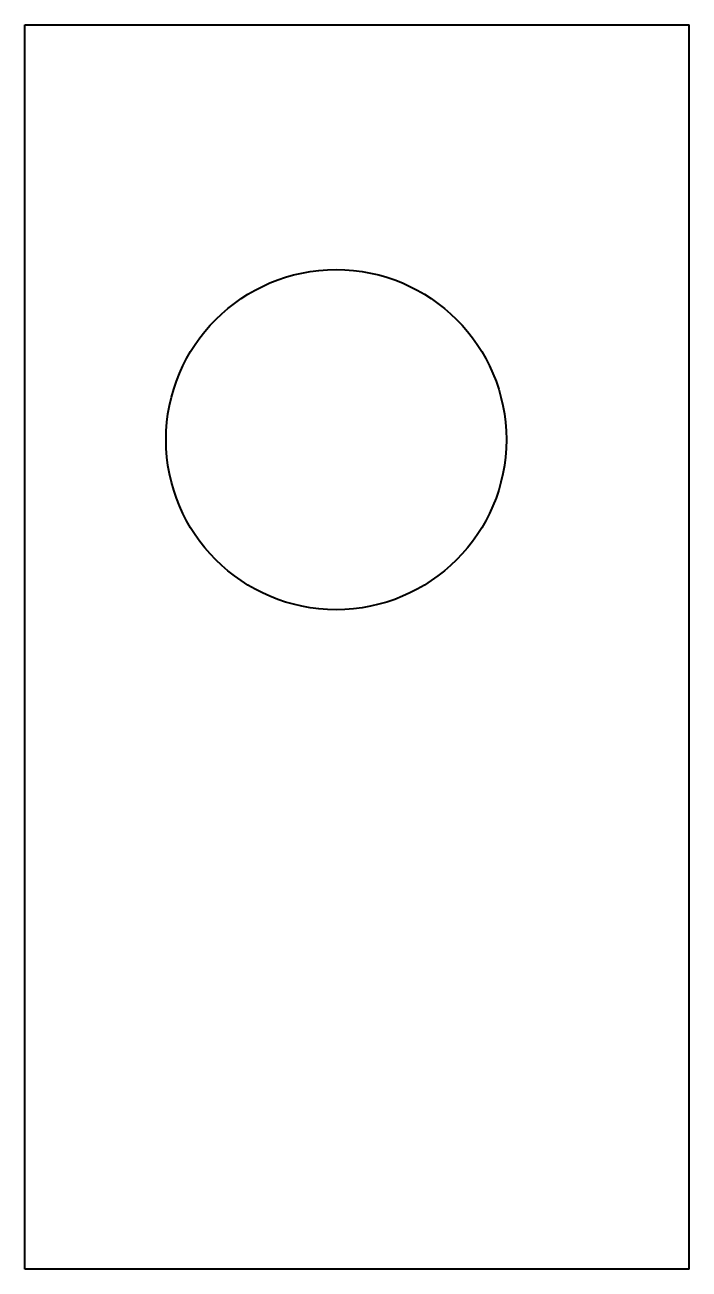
# Model space of a CAD drawing. Header units: inches. Extents: x -3.69 to -3.29, y 0.125 to 0.875.
import ezdxf

# ---------------------------------------------------------------- set-up
doc = ezdxf.new("R2010")
doc.units = ezdxf.units.IN
doc.header["$MEASUREMENT"] = 0
doc.layers.add('Visible', color=7, linetype='Continuous', lineweight=40)

msp = doc.modelspace()

# ---------------------------------------------------------------- linework, layer by layer
at = {"layer": 'Visible'}
for p, q in [((-3.68962, 0.875), (-3.28954, 0.875)), ((-3.68962, 0.125), (-3.68962, 0.875)), ((-3.28954, 0.125), (-3.28954, 0.875)), ((-3.28954, 0.125), (-3.68962, 0.125))]:
    msp.add_line(p, q, dxfattribs=at)
msp.add_circle((-3.50212, 0.625), 0.1025, dxfattribs=at)

doc.saveas('drawing.dxf')
